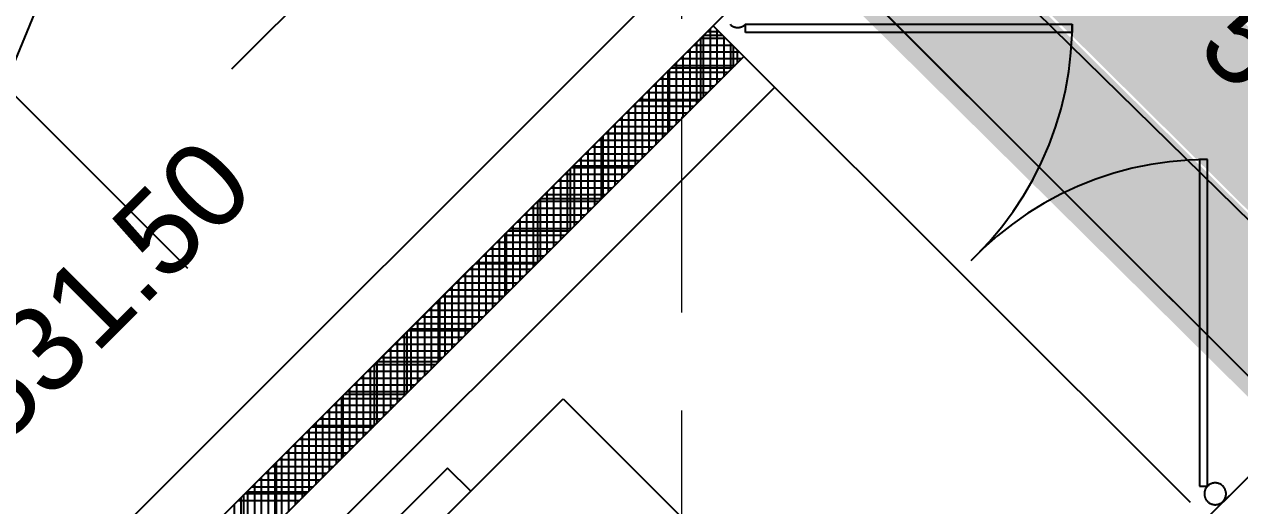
# Model space of a CAD drawing. Header units: inches. Extents: x 4833 to 5685, y 5436 to 5969.
# Drawn here: x 5355.14 to 5373.75, y 5706.18 to 5713.55 of the extents above; entities that cross this region are included whole.
import ezdxf
from ezdxf.enums import TextEntityAlignment as Align

# ---------------------------------------------------------------- set-up
doc = ezdxf.new("R2010")
doc.units = ezdxf.units.IN
doc.header["$LTSCALE"] = 20
doc.header["$MEASUREMENT"] = 0
for name, pattern in [('DASH', [1, 0.5, -0.5]), ('HIDDEN', [0.375, 0.25, -0.125]), ('LEADER_LINE', [2, 1, 1])]:
    doc.linetypes.add(name, pattern=pattern)
for name, color, linetype in [('1 LIMITS OF DISTURBANCE', 1, 'DASH'), ('20051228_SURVEY', 14, 'Continuous'), ('BOUNDARY', 14, 'Continuous'), ('GRID', 254, 'HIDDEN'), ('MOVE', 12, 'Continuous'), ('OTL_PARKING', 9, 'Continuous'), ('PROPOSED_GRADING', 14, 'Continuous'), ('SILT FENCE', 200, 'Continuous'), ('WALLS', 14, 'Continuous')]:
    doc.layers.add(name, color=color, linetype=linetype)
doc.styles.get("Standard").update_dxf_attribs({"font": 'ARIAL.TTF'})

msp = doc.modelspace()

# ---------------------------------------------------------------- linework, layer by layer
at = {"layer": '1 LIMITS OF DISTURBANCE', "const_width": 2, "flags": 128}
msp.add_lwpolyline([(5095.864, 5766.558), (5098.371, 5774.023), (5209.733, 5874.988), (5389.239, 5696.87), (5394.343, 5687.246), (5288.141, 5590.839), (5277.714, 5589.78), (5268.403, 5593.515)], close=True, dxfattribs=at)
at = {"layer": '20051228_SURVEY', "color": 7, "linetype": 'Continuous'}
msp.add_line((5385.054, 5699.583), (5352.052, 5731.997), dxfattribs=at)
at = {"layer": 'BOUNDARY', "color": 7, "linetype": 'Continuous', "flags": 128}
msp.add_lwpolyline([(5209.218, 5872.826), (5385.995, 5696.049)], dxfattribs=at)
at = {"layer": 'GRID', "color": 252, "linetype": 'HIDDEN', "lineweight": 0, "ltscale": 0.6}
msp.add_line((5365.204, 5955.136), (5365.204, 5489.577), dxfattribs=at)
at = {"layer": 'MOVE', "color": 7, "linetype": 'DASH', "flags": 128}
msp.add_lwpolyline([(5120.683, 5777.771), (5208.871, 5858.581), (5367.091, 5700.362), (5278.903, 5619.552), (5120.683, 5777.771)], close=True, dxfattribs=at)
at = {"layer": 'MOVE', "color": 7, "linetype": 'Continuous', "flags": 128}
for points in [[(5350.639, 5731.405), (5385.995, 5696.049)], [(5365.686, 5713.53), (5368.247, 5716.091)], [(5355.433, 5703.277), (5365.686, 5713.53)], [(5355.433, 5703.277), (5365.686, 5713.53)], [(5365.686, 5713.53), (5366.157, 5713.059)], [(5365.686, 5713.53), (5366.157, 5713.059)], [(5365.945, 5713.553), (5365.952, 5713.547)], [(5365.945, 5713.553), (5365.952, 5713.547)], [(5365.952, 5713.547), (5365.959, 5713.541)], [(5365.952, 5713.547), (5365.959, 5713.541)], [(5365.959, 5713.541), (5365.967, 5713.535)], [(5365.959, 5713.541), (5365.967, 5713.535)], [(5365.967, 5713.535), (5365.975, 5713.529)], [(5365.967, 5713.535), (5365.975, 5713.529)], [(5365.975, 5713.529), (5365.984, 5713.525)], [(5365.975, 5713.529), (5365.984, 5713.525)], [(5365.984, 5713.525), (5365.992, 5713.52)], [(5365.984, 5713.525), (5365.992, 5713.52)], [(5365.992, 5713.52), (5366.001, 5713.516)], [(5365.992, 5713.52), (5366.001, 5713.516)], [(5366.001, 5713.516), (5366.01, 5713.513)], [(5366.001, 5713.516), (5366.01, 5713.513)], [(5366.01, 5713.513), (5366.02, 5713.51)], [(5366.01, 5713.513), (5366.02, 5713.51)], [(5366.02, 5713.51), (5366.029, 5713.508)], [(5366.02, 5713.51), (5366.029, 5713.508)], [(5366.029, 5713.508), (5366.039, 5713.506)], [(5366.029, 5713.508), (5366.039, 5713.506)], [(5366.039, 5713.506), (5366.048, 5713.505)], [(5366.039, 5713.506), (5366.048, 5713.505)], [(5366.048, 5713.505), (5366.058, 5713.505)], [(5366.048, 5713.505), (5366.058, 5713.505)], [(5366.058, 5713.505), (5366.068, 5713.505)], [(5366.058, 5713.505), (5366.068, 5713.505)], [(5366.068, 5713.505), (5366.077, 5713.505)], [(5366.068, 5713.505), (5366.077, 5713.505)], [(5366.077, 5713.505), (5366.087, 5713.506)], [(5366.077, 5713.505), (5366.087, 5713.506)], [(5366.087, 5713.506), (5366.097, 5713.508)], [(5366.087, 5713.506), (5366.097, 5713.508)], [(5366.097, 5713.508), (5366.106, 5713.51)], [(5366.097, 5713.508), (5366.106, 5713.51)], [(5366.106, 5713.51), (5366.115, 5713.513)], [(5366.106, 5713.51), (5366.115, 5713.513)], [(5366.115, 5713.513), (5366.124, 5713.516)], [(5366.115, 5713.513), (5366.124, 5713.516)], [(5366.124, 5713.516), (5366.133, 5713.52)], [(5366.124, 5713.516), (5366.133, 5713.52)], [(5366.133, 5713.52), (5366.142, 5713.525)], [(5366.133, 5713.52), (5366.142, 5713.525)], [(5366.142, 5713.525), (5366.15, 5713.529)], [(5366.142, 5713.525), (5366.15, 5713.529)], [(5366.15, 5713.529), (5366.158, 5713.535)], [(5366.15, 5713.529), (5366.158, 5713.535)], [(5366.158, 5713.535), (5366.166, 5713.541)], [(5366.158, 5713.535), (5366.166, 5713.541)], [(5366.166, 5713.541), (5366.174, 5713.547)], [(5366.166, 5713.541), (5366.174, 5713.547)], [(5366.174, 5713.547), (5366.181, 5713.553)], [(5366.174, 5713.547), (5366.181, 5713.553)], [(5366.181, 5713.553), (5366.187, 5713.561)], [(5366.181, 5713.553), (5366.187, 5713.561)], [(5366.181, 5713.553), (5371.186, 5713.553)], [(5366.181, 5713.553), (5371.186, 5713.553)], [(5366.181, 5713.428), (5366.181, 5713.553)], [(5366.181, 5713.428), (5366.181, 5713.553)], [(5369.72, 5710.015), (5369.919, 5710.226), (5370.107, 5710.449), (5370.28, 5710.683), (5370.44, 5710.926), (5370.586, 5711.178), (5370.717, 5711.438), (5370.832, 5711.706), (5370.932, 5711.979), (5371.015, 5712.258), (5371.082, 5712.541), (5371.133, 5712.828), (5371.166, 5713.117), (5371.183, 5713.408), (5371.186, 5713.553)], [(5371.186, 5713.553), (5371.186, 5713.428)], [(5371.186, 5713.553), (5371.186, 5713.428)], [(5365.496, 5713.341), (5365.875, 5713.341)], [(5365.536, 5713.38), (5365.536, 5712.437)], [(5365.6, 5713.445), (5365.771, 5713.445)], [(5365.64, 5713.484), (5365.64, 5712.542)], [(5365.744, 5713.471), (5365.744, 5712.646)], [(5365.849, 5713.367), (5365.849, 5712.75)], [(5371.186, 5713.428), (5366.181, 5713.428)], [(5371.186, 5713.428), (5366.181, 5713.428)], [(5365.288, 5713.132), (5366.083, 5713.132)], [(5365.328, 5713.172), (5365.328, 5712.229)], [(5365.392, 5713.236), (5365.979, 5713.236)], [(5365.432, 5713.276), (5365.432, 5712.333)], [(5365.953, 5713.263), (5365.953, 5712.854)], [(5366.057, 5713.159), (5366.057, 5712.958)], [(5356.375, 5703.277), (5366.157, 5713.059)], [(5356.375, 5703.277), (5366.157, 5713.059)], [(5365.119, 5712.964), (5365.119, 5712.021)], [(5365.184, 5713.028), (5366.127, 5713.028)], [(5365.224, 5713.068), (5365.224, 5712.125)], [(5366.157, 5713.059), (5366.604, 5712.611)], [(5366.157, 5713.059), (5366.604, 5712.611)], [(5372.996, 5706.227), (5366.157, 5713.059)], [(5372.996, 5706.227), (5366.157, 5713.059)], [(5364.975, 5712.82), (5365.918, 5712.82)], [(5365.015, 5712.859), (5365.015, 5711.917)], [(5365.08, 5712.924), (5366.022, 5712.924)], [(5357.318, 5703.277), (5366.625, 5712.583)], [(5357.318, 5703.277), (5366.625, 5712.583)], [(5364.767, 5712.611), (5365.71, 5712.611)], [(5364.807, 5712.651), (5364.807, 5711.708)], [(5364.871, 5712.716), (5365.814, 5712.716)], [(5364.911, 5712.755), (5364.911, 5711.812)], [(5364.559, 5712.403), (5365.502, 5712.403)], [(5364.599, 5712.443), (5364.599, 5711.5)], [(5364.663, 5712.507), (5365.606, 5712.507)], [(5364.703, 5712.547), (5364.703, 5711.604)], [(5364.39, 5712.234), (5364.39, 5711.292)], [(5364.455, 5712.299), (5365.397, 5712.299)], [(5364.494, 5712.339), (5364.494, 5711.396)], [(5364.182, 5712.026), (5364.182, 5711.083)], [(5364.246, 5712.091), (5365.189, 5712.091)], [(5364.286, 5712.13), (5364.286, 5711.187)], [(5364.35, 5712.195), (5365.293, 5712.195)], [(5364.038, 5711.882), (5364.981, 5711.882)], [(5364.078, 5711.922), (5364.078, 5710.979)], [(5364.142, 5711.986), (5365.085, 5711.986)], [(5363.83, 5711.674), (5364.772, 5711.674)], [(5363.869, 5711.714), (5363.869, 5710.771)], [(5363.934, 5711.778), (5364.877, 5711.778)], [(5363.974, 5711.818), (5363.974, 5710.875)], [(5363.621, 5711.466), (5364.564, 5711.466)], [(5363.661, 5711.505), (5363.661, 5710.562)], [(5363.725, 5711.57), (5364.668, 5711.57)], [(5363.765, 5711.609), (5363.765, 5710.667)], [(5373.259, 5711.48), (5372.968, 5711.472), (5372.678, 5711.447), (5372.39, 5711.404), (5372.104, 5711.346), (5371.823, 5711.27), (5371.547, 5711.179), (5371.276, 5711.071), (5371.012, 5710.948), (5370.756, 5710.81), (5370.508, 5710.657), (5370.27, 5710.49), (5370.042, 5710.309), (5369.824, 5710.116), (5369.72, 5710.015)], [(5373.259, 5711.48), (5373.134, 5711.48)], [(5373.259, 5711.48), (5373.134, 5711.48)], [(5373.134, 5711.48), (5373.134, 5706.476)], [(5373.134, 5711.48), (5373.134, 5706.476)], [(5373.259, 5706.476), (5373.259, 5711.48)], [(5373.259, 5706.476), (5373.259, 5711.48)], [(5363.453, 5711.297), (5363.453, 5710.354)], [(5363.517, 5711.361), (5364.46, 5711.361)], [(5363.557, 5711.401), (5363.557, 5710.458)], [(5363.244, 5711.089), (5363.244, 5710.146)], [(5363.309, 5711.153), (5364.252, 5711.153)], [(5363.349, 5711.193), (5363.349, 5710.25)], [(5363.413, 5711.257), (5364.356, 5711.257)], [(5363.1, 5710.945), (5364.043, 5710.945)], [(5363.14, 5710.984), (5363.14, 5710.042)], [(5363.205, 5711.049), (5364.147, 5711.049)], [(5362.892, 5710.736), (5363.835, 5710.736)], [(5362.932, 5710.776), (5362.932, 5709.833)], [(5362.996, 5710.841), (5363.939, 5710.841)], [(5363.036, 5710.88), (5363.036, 5709.937)], [(5362.684, 5710.528), (5363.627, 5710.528)], [(5362.724, 5710.568), (5362.724, 5709.625)], [(5362.788, 5710.632), (5363.731, 5710.632)], [(5362.828, 5710.672), (5362.828, 5709.729)], [(5362.515, 5710.359), (5362.515, 5709.417)], [(5362.58, 5710.424), (5363.522, 5710.424)], [(5362.619, 5710.464), (5362.619, 5709.521)], [(5362.307, 5710.151), (5362.307, 5709.208)], [(5362.371, 5710.216), (5363.314, 5710.216)], [(5362.411, 5710.255), (5362.411, 5709.312)], [(5362.475, 5710.32), (5363.418, 5710.32)], [(5362.163, 5710.007), (5363.106, 5710.007)], [(5362.203, 5710.047), (5362.203, 5709.104)], [(5362.267, 5710.111), (5363.21, 5710.111)], [(5369.72, 5710.015), (5369.631, 5709.926)], [(5369.72, 5710.015), (5369.631, 5709.926)], [(5369.72, 5710.015), (5369.631, 5709.926)], [(5369.72, 5710.015), (5369.631, 5709.926)], [(5361.955, 5709.799), (5362.897, 5709.799)], [(5361.994, 5709.839), (5361.994, 5708.896)], [(5362.059, 5709.903), (5363.002, 5709.903)], [(5362.099, 5709.943), (5362.099, 5709)], [(5361.786, 5709.63), (5361.786, 5708.687)], [(5361.85, 5709.695), (5362.793, 5709.695)], [(5361.89, 5709.734), (5361.89, 5708.792)], [(5361.578, 5709.422), (5361.578, 5708.479)], [(5361.642, 5709.486), (5362.585, 5709.486)], [(5361.682, 5709.526), (5361.682, 5708.583)], [(5361.746, 5709.591), (5362.689, 5709.591)], [(5361.434, 5709.278), (5362.377, 5709.278)], [(5361.474, 5709.318), (5361.474, 5708.375)], [(5361.538, 5709.382), (5362.481, 5709.382)], [(5361.225, 5709.07), (5362.168, 5709.07)], [(5361.265, 5709.109), (5361.265, 5708.167)], [(5361.33, 5709.174), (5362.272, 5709.174)], [(5361.369, 5709.214), (5361.369, 5708.271)], [(5361.017, 5708.861), (5361.96, 5708.861)], [(5361.057, 5708.901), (5361.057, 5707.958)], [(5361.121, 5708.966), (5362.064, 5708.966)], [(5361.161, 5709.005), (5361.161, 5708.062)], [(5360.849, 5708.693), (5360.849, 5707.75)], [(5360.913, 5708.757), (5361.856, 5708.757)], [(5360.953, 5708.797), (5360.953, 5707.854)], [(5360.64, 5708.484), (5360.64, 5707.542)], [(5360.705, 5708.549), (5361.647, 5708.549)], [(5360.744, 5708.589), (5360.744, 5707.646)], [(5360.809, 5708.653), (5361.752, 5708.653)], [(5371.119, 5703.852), (5375.87, 5708.603)], [(5360.496, 5708.341), (5361.439, 5708.341)], [(5360.536, 5708.38), (5360.536, 5707.437)], [(5360.6, 5708.445), (5361.543, 5708.445)], [(5360.288, 5708.132), (5361.231, 5708.132)], [(5360.328, 5708.172), (5360.328, 5707.229)], [(5360.392, 5708.236), (5361.335, 5708.236)], [(5360.432, 5708.276), (5360.432, 5707.333)], [(5360.08, 5707.924), (5361.022, 5707.924)], [(5360.119, 5707.964), (5360.119, 5707.021)], [(5360.184, 5708.028), (5361.127, 5708.028)], [(5360.224, 5708.068), (5360.224, 5707.125)], [(5359.145, 5703.571), (5363.388, 5707.814)], [(5359.145, 5703.571), (5363.388, 5707.814)], [(5359.911, 5707.755), (5359.911, 5706.812)], [(5359.975, 5707.82), (5360.918, 5707.82)], [(5360.015, 5707.859), (5360.015, 5706.917)], [(5363.388, 5707.814), (5367.63, 5703.571)], [(5363.388, 5707.814), (5367.63, 5703.571)], [(5359.703, 5707.547), (5359.703, 5706.604)], [(5359.767, 5707.611), (5360.71, 5707.611)], [(5359.807, 5707.651), (5359.807, 5706.708)], [(5359.871, 5707.716), (5360.814, 5707.716)], [(5359.559, 5707.403), (5360.502, 5707.403)], [(5359.599, 5707.443), (5359.599, 5706.5)], [(5359.663, 5707.507), (5360.606, 5707.507)], [(5359.35, 5707.195), (5360.293, 5707.195)], [(5359.39, 5707.234), (5359.39, 5706.292)], [(5359.455, 5707.299), (5360.397, 5707.299)], [(5359.494, 5707.339), (5359.494, 5706.396)], [(5359.142, 5706.986), (5360.085, 5706.986)], [(5359.182, 5707.026), (5359.182, 5706.083)], [(5359.246, 5707.091), (5360.189, 5707.091)], [(5359.286, 5707.13), (5359.286, 5706.187)], [(5358.974, 5706.818), (5358.974, 5705.875)], [(5359.038, 5706.882), (5359.981, 5706.882)], [(5359.078, 5706.922), (5359.078, 5705.979)], [(5358.83, 5706.674), (5359.772, 5706.674)], [(5358.869, 5706.714), (5358.869, 5705.771)], [(5358.934, 5706.778), (5359.877, 5706.778)], [(5361.62, 5706.753), (5360.206, 5705.339)], [(5361.62, 5706.753), (5360.206, 5705.339)], [(5361.973, 5706.4), (5361.62, 5706.753)], [(5361.973, 5706.4), (5361.62, 5706.753)], [(5358.621, 5706.466), (5359.564, 5706.466)], [(5358.661, 5706.505), (5358.661, 5705.562)], [(5358.725, 5706.57), (5359.668, 5706.57)], [(5358.765, 5706.609), (5358.765, 5705.667)], [(5373.134, 5706.476), (5373.259, 5706.476)], [(5373.134, 5706.476), (5373.259, 5706.476)], [(5373.225, 5706.428), (5373.222, 5706.419)], [(5373.225, 5706.428), (5373.222, 5706.419)], [(5373.23, 5706.437), (5373.225, 5706.428)], [(5373.23, 5706.437), (5373.225, 5706.428)], [(5373.235, 5706.445), (5373.23, 5706.437)], [(5373.235, 5706.445), (5373.23, 5706.437)], [(5373.24, 5706.453), (5373.235, 5706.445)], [(5373.24, 5706.453), (5373.235, 5706.445)], [(5373.246, 5706.461), (5373.24, 5706.453)], [(5373.246, 5706.461), (5373.24, 5706.453)], [(5373.252, 5706.468), (5373.246, 5706.461)], [(5373.252, 5706.468), (5373.246, 5706.461)], [(5373.259, 5706.476), (5373.252, 5706.468)], [(5373.259, 5706.476), (5373.252, 5706.468)], [(5373.266, 5706.482), (5373.259, 5706.476)], [(5373.266, 5706.482), (5373.259, 5706.476)], [(5373.273, 5706.488), (5373.266, 5706.482)], [(5373.273, 5706.488), (5373.266, 5706.482)], [(5373.281, 5706.494), (5373.273, 5706.488)], [(5373.281, 5706.494), (5373.273, 5706.488)], [(5373.289, 5706.5), (5373.281, 5706.494)], [(5373.289, 5706.5), (5373.281, 5706.494)], [(5373.297, 5706.504), (5373.289, 5706.5)], [(5373.297, 5706.504), (5373.289, 5706.5)], [(5373.306, 5706.509), (5373.297, 5706.504)], [(5373.306, 5706.509), (5373.297, 5706.504)], [(5373.315, 5706.513), (5373.306, 5706.509)], [(5373.315, 5706.513), (5373.306, 5706.509)], [(5373.324, 5706.516), (5373.315, 5706.513)], [(5373.324, 5706.516), (5373.315, 5706.513)], [(5373.333, 5706.519), (5373.324, 5706.516)], [(5373.333, 5706.519), (5373.324, 5706.516)], [(5373.343, 5706.521), (5373.333, 5706.519)], [(5373.343, 5706.521), (5373.333, 5706.519)], [(5373.352, 5706.523), (5373.343, 5706.521)], [(5373.352, 5706.523), (5373.343, 5706.521)], [(5373.362, 5706.524), (5373.352, 5706.523)], [(5373.362, 5706.524), (5373.352, 5706.523)], [(5373.372, 5706.524), (5373.362, 5706.524)], [(5373.372, 5706.524), (5373.362, 5706.524)], [(5373.381, 5706.524), (5373.372, 5706.524)], [(5373.381, 5706.524), (5373.372, 5706.524)], [(5373.391, 5706.524), (5373.381, 5706.524)], [(5373.391, 5706.524), (5373.381, 5706.524)], [(5373.401, 5706.523), (5373.391, 5706.524)], [(5373.401, 5706.523), (5373.391, 5706.524)], [(5373.41, 5706.521), (5373.401, 5706.523)], [(5373.41, 5706.521), (5373.401, 5706.523)], [(5373.42, 5706.519), (5373.41, 5706.521)], [(5373.42, 5706.519), (5373.41, 5706.521)], [(5373.429, 5706.516), (5373.42, 5706.519)], [(5373.429, 5706.516), (5373.42, 5706.519)], [(5373.438, 5706.513), (5373.429, 5706.516)], [(5373.438, 5706.513), (5373.429, 5706.516)], [(5373.447, 5706.509), (5373.438, 5706.513)], [(5373.447, 5706.509), (5373.438, 5706.513)], [(5373.456, 5706.504), (5373.447, 5706.509)], [(5373.456, 5706.504), (5373.447, 5706.509)], [(5373.464, 5706.5), (5373.456, 5706.504)], [(5373.464, 5706.5), (5373.456, 5706.504)], [(5373.472, 5706.494), (5373.464, 5706.5)], [(5373.472, 5706.494), (5373.464, 5706.5)], [(5373.48, 5706.488), (5373.472, 5706.494)], [(5373.48, 5706.488), (5373.472, 5706.494)], [(5373.487, 5706.482), (5373.48, 5706.488)], [(5373.487, 5706.482), (5373.48, 5706.488)], [(5373.494, 5706.476), (5373.487, 5706.482)], [(5373.494, 5706.476), (5373.487, 5706.482)], [(5373.501, 5706.468), (5373.494, 5706.476)], [(5373.501, 5706.468), (5373.494, 5706.476)], [(5373.507, 5706.461), (5373.501, 5706.468)], [(5373.507, 5706.461), (5373.501, 5706.468)], [(5373.513, 5706.453), (5373.507, 5706.461)], [(5373.513, 5706.453), (5373.507, 5706.461)], [(5373.518, 5706.445), (5373.513, 5706.453)], [(5373.518, 5706.445), (5373.513, 5706.453)], [(5373.523, 5706.437), (5373.518, 5706.445)], [(5373.523, 5706.437), (5373.518, 5706.445)], [(5373.528, 5706.428), (5373.523, 5706.437)], [(5373.528, 5706.428), (5373.523, 5706.437)], [(5373.531, 5706.419), (5373.528, 5706.428)], [(5373.531, 5706.419), (5373.528, 5706.428)], [(5358.413, 5706.257), (5359.356, 5706.257)], [(5358.453, 5706.297), (5358.453, 5705.354)], [(5358.517, 5706.361), (5359.46, 5706.361)], [(5358.557, 5706.401), (5358.557, 5705.458)], [(5373.212, 5706.382), (5373.21, 5706.372)], [(5373.212, 5706.382), (5373.21, 5706.372)], [(5373.21, 5706.372), (5373.21, 5706.363)], [(5373.21, 5706.372), (5373.21, 5706.363)], [(5373.21, 5706.363), (5373.21, 5706.353)], [(5373.21, 5706.363), (5373.21, 5706.353)], [(5373.21, 5706.353), (5373.21, 5706.343)], [(5373.21, 5706.353), (5373.21, 5706.343)], [(5373.21, 5706.343), (5373.212, 5706.334)], [(5373.21, 5706.343), (5373.212, 5706.334)], [(5373.213, 5706.391), (5373.212, 5706.382)], [(5373.213, 5706.391), (5373.212, 5706.382)], [(5373.212, 5706.334), (5373.213, 5706.324)], [(5373.212, 5706.334), (5373.213, 5706.324)], [(5373.215, 5706.401), (5373.213, 5706.391)], [(5373.215, 5706.401), (5373.213, 5706.391)], [(5373.213, 5706.324), (5373.215, 5706.315)], [(5373.213, 5706.324), (5373.215, 5706.315)], [(5373.218, 5706.41), (5373.215, 5706.401)], [(5373.218, 5706.41), (5373.215, 5706.401)], [(5373.215, 5706.315), (5373.218, 5706.305)], [(5373.215, 5706.315), (5373.218, 5706.305)], [(5373.222, 5706.419), (5373.218, 5706.41)], [(5373.222, 5706.419), (5373.218, 5706.41)], [(5373.218, 5706.305), (5373.222, 5706.296)], [(5373.218, 5706.305), (5373.222, 5706.296)], [(5373.222, 5706.296), (5373.225, 5706.287)], [(5373.222, 5706.296), (5373.225, 5706.287)], [(5373.225, 5706.287), (5373.23, 5706.279)], [(5373.225, 5706.287), (5373.23, 5706.279)], [(5373.23, 5706.279), (5373.235, 5706.27)], [(5373.23, 5706.279), (5373.235, 5706.27)], [(5373.235, 5706.27), (5373.24, 5706.262)], [(5373.235, 5706.27), (5373.24, 5706.262)], [(5373.24, 5706.262), (5373.246, 5706.254)], [(5373.24, 5706.262), (5373.246, 5706.254)], [(5373.246, 5706.254), (5373.252, 5706.247)], [(5373.246, 5706.254), (5373.252, 5706.247)], [(5373.252, 5706.247), (5373.259, 5706.24)], [(5373.252, 5706.247), (5373.259, 5706.24)], [(5373.494, 5706.24), (5373.501, 5706.247)], [(5373.494, 5706.24), (5373.501, 5706.247)], [(5373.501, 5706.247), (5373.507, 5706.254)], [(5373.501, 5706.247), (5373.507, 5706.254)], [(5373.507, 5706.254), (5373.513, 5706.262)], [(5373.507, 5706.254), (5373.513, 5706.262)], [(5373.513, 5706.262), (5373.518, 5706.27)], [(5373.513, 5706.262), (5373.518, 5706.27)], [(5373.518, 5706.27), (5373.523, 5706.279)], [(5373.518, 5706.27), (5373.523, 5706.279)], [(5373.523, 5706.279), (5373.528, 5706.287)], [(5373.523, 5706.279), (5373.528, 5706.287)], [(5373.528, 5706.287), (5373.531, 5706.296)], [(5373.528, 5706.287), (5373.531, 5706.296)], [(5373.535, 5706.41), (5373.531, 5706.419)], [(5373.535, 5706.41), (5373.531, 5706.419)], [(5373.531, 5706.296), (5373.535, 5706.305)], [(5373.531, 5706.296), (5373.535, 5706.305)], [(5373.537, 5706.401), (5373.535, 5706.41)], [(5373.537, 5706.401), (5373.535, 5706.41)], [(5373.535, 5706.305), (5373.537, 5706.315)], [(5373.535, 5706.305), (5373.537, 5706.315)], [(5373.54, 5706.391), (5373.537, 5706.401)], [(5373.54, 5706.391), (5373.537, 5706.401)], [(5373.537, 5706.315), (5373.54, 5706.324)], [(5373.537, 5706.315), (5373.54, 5706.324)], [(5373.541, 5706.382), (5373.54, 5706.391)], [(5373.541, 5706.382), (5373.54, 5706.391)], [(5373.54, 5706.324), (5373.541, 5706.334)], [(5373.54, 5706.324), (5373.541, 5706.334)], [(5373.543, 5706.372), (5373.541, 5706.382)], [(5373.543, 5706.372), (5373.541, 5706.382)], [(5373.541, 5706.334), (5373.543, 5706.343)], [(5373.541, 5706.334), (5373.543, 5706.343)], [(5373.543, 5706.363), (5373.543, 5706.372)], [(5373.543, 5706.363), (5373.543, 5706.372)], [(5373.543, 5706.353), (5373.543, 5706.363)], [(5373.543, 5706.353), (5373.543, 5706.363)], [(5373.543, 5706.343), (5373.543, 5706.353)], [(5373.543, 5706.343), (5373.543, 5706.353)], [(5358.349, 5706.193), (5358.349, 5705.25)], [(5373.259, 5706.24), (5373.266, 5706.233)], [(5373.259, 5706.24), (5373.266, 5706.233)], [(5373.266, 5706.233), (5373.273, 5706.227)], [(5373.266, 5706.233), (5373.273, 5706.227)], [(5373.273, 5706.227), (5373.281, 5706.221)], [(5373.273, 5706.227), (5373.281, 5706.221)], [(5373.281, 5706.221), (5373.289, 5706.216)], [(5373.281, 5706.221), (5373.289, 5706.216)], [(5373.289, 5706.216), (5373.297, 5706.211)], [(5373.289, 5706.216), (5373.297, 5706.211)], [(5373.297, 5706.211), (5373.306, 5706.207)], [(5373.297, 5706.211), (5373.306, 5706.207)], [(5373.306, 5706.207), (5373.315, 5706.203)], [(5373.306, 5706.207), (5373.315, 5706.203)], [(5373.315, 5706.203), (5373.324, 5706.199)], [(5373.315, 5706.203), (5373.324, 5706.199)], [(5373.324, 5706.199), (5373.333, 5706.197)], [(5373.324, 5706.199), (5373.333, 5706.197)], [(5373.333, 5706.197), (5373.343, 5706.194)], [(5373.333, 5706.197), (5373.343, 5706.194)], [(5373.343, 5706.194), (5373.352, 5706.193)], [(5373.343, 5706.194), (5373.352, 5706.193)], [(5373.352, 5706.193), (5373.362, 5706.192)], [(5373.352, 5706.193), (5373.362, 5706.192)], [(5373.362, 5706.192), (5373.372, 5706.191)], [(5373.362, 5706.192), (5373.372, 5706.191)], [(5373.372, 5706.191), (5373.381, 5706.191)], [(5373.372, 5706.191), (5373.381, 5706.191)], [(5373.381, 5706.191), (5373.391, 5706.192)], [(5373.381, 5706.191), (5373.391, 5706.192)], [(5373.391, 5706.192), (5373.401, 5706.193)], [(5373.391, 5706.192), (5373.401, 5706.193)], [(5373.401, 5706.193), (5373.41, 5706.194)], [(5373.401, 5706.193), (5373.41, 5706.194)], [(5373.41, 5706.194), (5373.42, 5706.197)], [(5373.41, 5706.194), (5373.42, 5706.197)], [(5373.42, 5706.197), (5373.429, 5706.199)], [(5373.42, 5706.197), (5373.429, 5706.199)], [(5373.429, 5706.199), (5373.438, 5706.203)], [(5373.429, 5706.199), (5373.438, 5706.203)], [(5373.438, 5706.203), (5373.447, 5706.207)], [(5373.438, 5706.203), (5373.447, 5706.207)], [(5373.447, 5706.207), (5373.456, 5706.211)], [(5373.447, 5706.207), (5373.456, 5706.211)], [(5373.456, 5706.211), (5373.464, 5706.216)], [(5373.456, 5706.211), (5373.464, 5706.216)], [(5373.464, 5706.216), (5373.472, 5706.221)], [(5373.464, 5706.216), (5373.472, 5706.221)], [(5373.472, 5706.221), (5373.48, 5706.227)], [(5373.472, 5706.221), (5373.48, 5706.227)], [(5373.48, 5706.227), (5373.487, 5706.233)], [(5373.48, 5706.227), (5373.487, 5706.233)], [(5373.487, 5706.233), (5373.494, 5706.24)], [(5373.487, 5706.233), (5373.494, 5706.24)]]:
    msp.add_lwpolyline(points, dxfattribs=at)
at = {"layer": 'OTL_PARKING', "color": 7, "linetype": 'Continuous'}
for p, q in [((5355.433, 5703.277), (5368.247, 5716.091)), ((5354.397, 5703.606), (5365.003, 5714.212)), ((5375.87, 5708.603), (5362.975, 5695.734))]:
    msp.add_line(p, q, dxfattribs=at)
at = {"layer": 'PROPOSED_GRADING', "color": 35, "linetype": 'Continuous'}
msp.add_line((5350.239, 5701.4), (5358.261, 5720.955), dxfattribs=at)
at = {"layer": 'PROPOSED_GRADING', "color": 7, "linetype": 'LEADER_LINE', "flags": 128}
msp.add_lwpolyline([(5365.003, 5714.212), (5359.689, 5714.244), (5358.31, 5712.865)], dxfattribs=at)
at = {"layer": 'SILT FENCE', "const_width": 2, "flags": 128}
msp.add_lwpolyline([(5380.655, 5677.025), (5391.369, 5687.451), (5384.793, 5698.444), (5208.773, 5872.743)], dxfattribs=at)
at = {"layer": 'WALLS', "color": 7, "linetype": 'Continuous', "flags": 128}
msp.add_lwpolyline([(5365.686, 5713.531), (5355.433, 5703.277), (5362.975, 5695.735), (5371.111, 5703.87), (5370.639, 5704.342), (5362.975, 5696.678), (5356.376, 5703.277), (5366.157, 5713.059), (5365.686, 5713.531)], close=True, dxfattribs=at)
for points in [[(5365.5, 5712.402), (5365.5, 5713.345)], [(5365.541, 5713.386), (5365.831, 5713.386)], [(5366, 5712.902), (5366, 5713.216)], [(5365, 5711.902), (5365, 5712.845)], [(5365.041, 5712.886), (5365.984, 5712.886)], [(5364.541, 5712.386), (5365.484, 5712.386)], [(5364.5, 5711.402), (5364.5, 5712.345)], [(5364, 5710.902), (5364, 5711.845)], [(5364.041, 5711.886), (5364.984, 5711.886)], [(5363.5, 5710.402), (5363.5, 5711.345)], [(5363.541, 5711.386), (5364.484, 5711.386)], [(5363, 5709.902), (5363, 5710.845)], [(5363.041, 5710.886), (5363.984, 5710.886)], [(5362.5, 5709.402), (5362.5, 5710.345)], [(5362.541, 5710.386), (5363.484, 5710.386)], [(5362, 5708.902), (5362, 5709.845)], [(5362.041, 5709.886), (5362.984, 5709.886)], [(5361.5, 5708.402), (5361.5, 5709.345)], [(5361.541, 5709.386), (5362.484, 5709.386)], [(5361.041, 5708.886), (5361.984, 5708.886)], [(5361, 5707.902), (5361, 5708.845)], [(5360.5, 5707.402), (5360.5, 5708.345)], [(5360.541, 5708.386), (5361.484, 5708.386)], [(5360, 5706.902), (5360, 5707.845)], [(5360.041, 5707.886), (5360.984, 5707.886)], [(5359.541, 5707.386), (5360.484, 5707.386)], [(5359.5, 5706.402), (5359.5, 5707.345)], [(5359, 5705.902), (5359, 5706.845)], [(5359.041, 5706.886), (5359.984, 5706.886)], [(5358.5, 5705.402), (5358.5, 5706.345)], [(5358.541, 5706.386), (5359.484, 5706.386)]]:
    msp.add_lwpolyline(points, dxfattribs=at)

# ---------------------------------------------------------------- texts
at = {"layer": 'PROPOSED_GRADING', "color": 35, "linetype": 'Continuous'}
for s, p in [('Edge of Alley', (5376.404, 5712.603)), ('533.61', (5375.037, 5711.212))]:
    msp.add_text(s, height=1.3, rotation=315.5151, dxfattribs=at).set_placement(p, align=Align.CENTER)
msp.add_text('531.50', height=1.3, rotation=45, dxfattribs=at).set_placement((5353.876, 5707.971), align=Align.TOP_LEFT)

doc.saveas('drawing.dxf')
